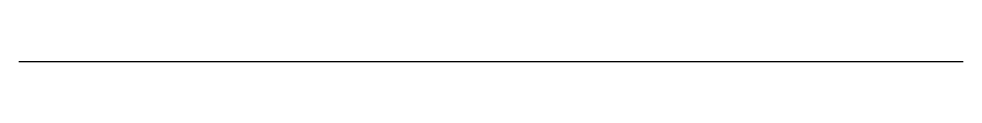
# Model space of a CAD drawing. Header units: millimetres. Extents: x 214152.8 to 214197.7, y 1964918.9 to 1964918.9.
import ezdxf

# ---------------------------------------------------------------- set-up
doc = ezdxf.new("R2010")
doc.units = ezdxf.units.MM

msp = doc.modelspace()

# ---------------------------------------------------------------- linework, layer by layer
msp.add_line((214152.788, 1964918.945), (214197.675, 1964918.945))

doc.saveas('drawing.dxf')
